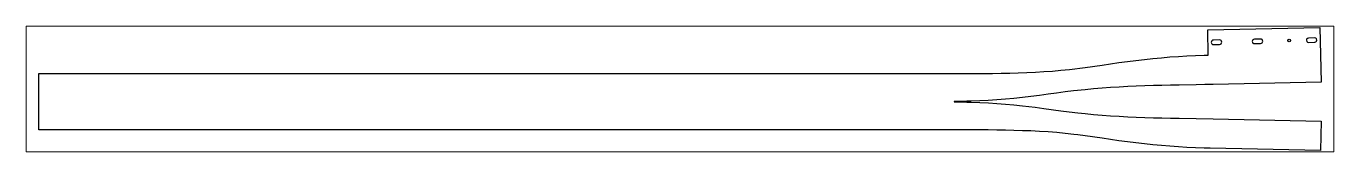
# Paper-space layout 'Layout1' of a CAD drawing. Header units: millimetres. Extents: x 0 to 257, y 85 to 110.
# The model-space entities are those that its viewports show. They can reach past a viewport. Long polylines and large blocks are cut down to what shows.
import ezdxf

# ---------------------------------------------------------------- set-up
doc = ezdxf.new("R2010")
doc.units = ezdxf.units.MM
doc.header["$LTSCALE"] = 25
doc.layers.add('3_Pezzi', color=7, linetype='Continuous')
doc.layers.add('5_Bulloni', color=7, linetype='Continuous')

msp = doc.modelspace()

# ---------------------------------------------------------------- linework, layer by layer
at = {"layer": '3_Pezzi', "color": 3, "linetype": 'Continuous'}
for p, q in [((2764.9, 140.5), (3030, 146.2)), ((2766.2, 80.4), (2764.9, 140.5)), ((3030, 146.2), (3032.8, 16.3)), ((2534.9, 59.8), (2554.9, 62.6)), ((2554.9, 62.6), (2574.9, 65.3)), ((2574.9, 65.3), (2595, 67.8)), ((2595, 67.8), (2615, 70.1)), ((2615, 70.1), (2635.1, 72.3)), ((2635.1, 72.3), (2655.2, 74.2)), ((2655.2, 74.2), (2675.4, 75.9)), ((2675.4, 75.9), (2695.5, 77.3)), ((2695.5, 77.3), (2715.7, 78.5)), ((2715.7, 78.5), (2735.9, 79.5)), ((2735.9, 79.5), (2756.1, 80.2)), ((2756.1, 80.2), (2766.2, 80.4)), ((0, -96.5), (0, 36.5)), ((0, 36.5), (2165, 36.5)), ((2165, 36.5), (2185.2, 36.6)), ((2185.2, 36.6), (2195.3, 36.6)), ((2195.3, 36.6), (2215.5, 36.7)), ((2215.5, 36.7), (2235.7, 36.9)), ((2235.7, 36.9), (2255.9, 37.1)), ((2255.9, 37.1), (2276.1, 37.5)), ((2276.1, 37.5), (2296.3, 37.9)), ((2296.3, 37.9), (2316.5, 38.4)), ((2316.5, 38.4), (2336.6, 39.1)), ((2336.6, 39.1), (2357, 40)), ((2357, 40), (2377.3, 41.1)), ((2377.3, 41.1), (2397.5, 42.5)), ((2397.5, 42.5), (2417.6, 44.3)), ((2417.6, 44.3), (2437.7, 46.4)), ((2437.7, 46.4), (2474.9, 51.1)), ((2474.9, 51.1), (2514.9, 56.9)), ((2514.9, 56.9), (2534.9, 59.8)), ((2494.6, 0.3), (2474.5, -1.7)), ((2514.8, 2), (2494.6, 0.3)), ((2535, 3.5), (2514.8, 2)), ((2555.2, 4.7), (2535, 3.5)), ((2575.5, 5.8), (2555.2, 4.7)), ((2595.8, 6.7), (2575.5, 5.8)), ((2616, 7.4), (2595.8, 6.7)), ((2636.3, 8), (2616, 7.4)), ((2656.5, 8.5), (2636.3, 8)), ((2676.8, 8.9), (2656.5, 8.5)), ((2697, 9.3), (2676.8, 8.9)), ((2737.4, 10), (2697, 9.3)), ((2757.6, 10.3), (2737.4, 10)), ((2777.8, 10.7), (2757.6, 10.3)), ((3032.8, 16.3), (2777.8, 10.7)), ((2175.1, -29.4), (2165, -29.4)), ((2165, -29.4), (2165, -30.6)), ((2165, -30.6), (2175.1, -30.6)), ((2185.2, -29.3), (2175.1, -29.4)), ((2175.1, -30.6), (2185.2, -30.7)), ((2195.3, -29.1), (2185.2, -29.3)), ((2185.2, -30.7), (2195.3, -30.9)), ((2205.4, -28.8), (2195.3, -29.1)), ((2195.3, -30.9), (2205.4, -31.2)), ((2225.6, -28.1), (2205.4, -28.8)), ((2245.8, -27.1), (2225.6, -28.1)), ((2266.1, -25.8), (2245.8, -27.1)), ((2286.2, -24.2), (2266.1, -25.8)), ((2306.4, -22.3), (2286.2, -24.2)), ((2326.6, -20.2), (2306.4, -22.3)), ((2346.7, -17.9), (2326.6, -20.2)), ((2366.9, -15.3), (2346.7, -17.9)), ((2387, -12.6), (2366.9, -15.3)), ((2407.1, -9.8), (2387, -12.6)), ((2427.2, -7.1), (2407.1, -9.8)), ((2447.3, -4.7), (2427.2, -7.1)), ((2474.5, -1.7), (2447.3, -4.7)), ((2205.4, -31.2), (2225.6, -31.9)), ((2225.6, -31.9), (2245.9, -32.9)), ((2245.9, -32.9), (2266.1, -34.2)), ((2266.1, -34.2), (2286.2, -35.8)), ((2286.2, -35.8), (2306.4, -37.7)), ((2306.4, -37.7), (2326.6, -39.8)), ((2326.6, -39.8), (2356.8, -43.4)), ((2356.8, -43.4), (2376.9, -46)), ((2376.9, -46), (2417.2, -51.6)), ((2417.2, -51.6), (2437.3, -54.1)), ((2437.3, -54.1), (2457.4, -56.5)), ((2457.4, -56.5), (2474.5, -58.3)), ((2474.5, -58.3), (2494.6, -60.3)), ((2494.6, -60.3), (2514.8, -62)), ((2514.8, -62), (2535, -63.5)), ((2535, -63.5), (2555.2, -64.7)), ((2555.2, -64.7), (2575.5, -65.8)), ((2575.5, -65.8), (2595.8, -66.7)), ((2595.8, -66.7), (2616, -67.4)), ((2616, -67.4), (2636.3, -68)), ((2636.3, -68), (2656.5, -68.5)), ((2656.5, -68.5), (2676.8, -68.9)), ((2676.8, -68.9), (2697, -69.3)), ((2697, -69.3), (2777.8, -70.7)), ((2777.8, -70.7), (3032.8, -76.3)), ((3032.8, -76.3), (3031.3, -146.2)), ((2165, -96.5), (0, -96.5)), ((2205.4, -96.7), (2165, -96.5)), ((2225.6, -96.8), (2205.4, -96.7)), ((2245.8, -97), (2225.6, -96.8)), ((2266, -97.3), (2245.8, -97)), ((2286.2, -97.7), (2266, -97.3)), ((2306.4, -98.1), (2286.2, -97.7)), ((2326.5, -98.8), (2306.4, -98.1)), ((2346.7, -99.5), (2326.5, -98.8)), ((2367.2, -100.5), (2346.7, -99.5)), ((2387.4, -101.8), (2367.2, -100.5)), ((2407.5, -103.4), (2387.4, -101.8)), ((2427.7, -105.3), (2407.5, -103.4)), ((2447.8, -107.6), (2427.7, -105.3)), ((2457.8, -108.9), (2447.8, -107.6)), ((2474.9, -111.1), (2457.8, -108.9)), ((2514.9, -116.9), (2474.9, -111.1)), ((2534.9, -119.8), (2514.9, -116.9)), ((2554.9, -122.6), (2534.9, -119.8)), ((2574.9, -125.3), (2554.9, -122.6)), ((2595, -127.8), (2574.9, -125.3)), ((2615, -130.1), (2595, -127.8)), ((2635.1, -132.3), (2615, -130.1)), ((2655.2, -134.2), (2635.1, -132.3)), ((2675.4, -135.9), (2655.2, -134.2)), ((2695.5, -137.3), (2675.4, -135.9)), ((2715.7, -138.5), (2695.5, -137.3)), ((2735.9, -139.5), (2715.7, -138.5)), ((2756.1, -140.2), (2735.9, -139.5)), ((2770.9, -140.6), (2756.1, -140.2)), ((3031.3, -146.2), (2770.9, -140.6))]:
    msp.add_line(p, q, dxfattribs=at)
at = {"layer": '5_Bulloni', "color": 4, "linetype": 'Continuous'}
for p, q in [((2792.7, 116.3), (2778.2, 116)), ((2778.4, 105.5), (2792.9, 105.8)), ((2889.7, 118.4), (2875.2, 118.1)), ((2875.4, 107.6), (2889.9, 107.9)), ((3017.8, 121.2), (3003.3, 120.9)), ((3003.5, 110.4), (3018, 110.7))]:
    msp.add_line(p, q, dxfattribs=at)
at = {"layer": '5_Bulloni', "color": 2, "linetype": 'Continuous'}
msp.add_circle((2957.7, 114.7), 3.25, dxfattribs=at)
at = {"layer": '5_Bulloni', "color": 4, "linetype": 'Continuous'}
for centre, start, end in [((2778.3, 110.7), 91.2444, 271.2417), ((2792.8, 111.1), 271.2417, 91.2417), ((2875.3, 112.8), 91.2417, 271.2417), ((2889.8, 113.2), 271.2417, 91.2417), ((3003.4, 115.6), 91.2417, 271.2444), ((3017.9, 116), 271.2417, 91.2444)]:
    msp.add_arc(centre, 5.25, start, end, dxfattribs=at)

psp = doc.layouts.get("Layout1")

# ---------------------------------------------------------------- viewports
at = {"layer": '0'}
psp.add_viewport(center=(128.5, 97.5), size=(257, 24.78351), view_center_point=(1516.41, 0), view_height=298.31514, dxfattribs=at)

doc.saveas('drawing.dxf')
